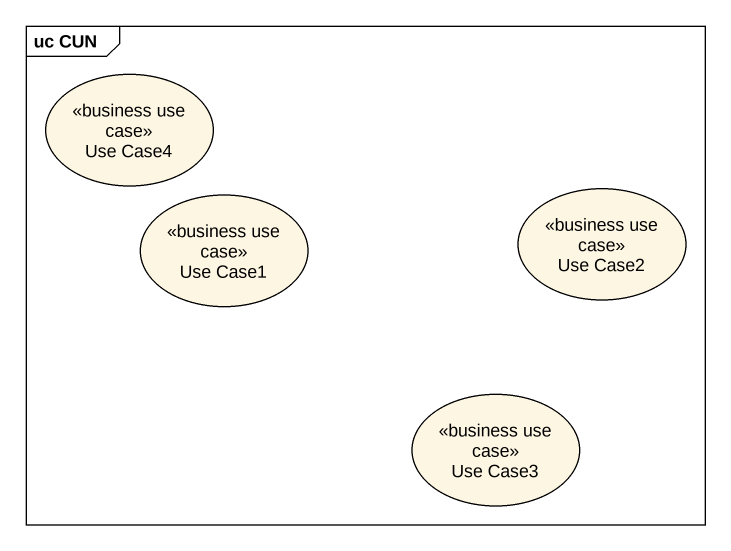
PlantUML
@startuml
mainframe uc CUN
usecase "Use Case4" as Use_Case4 <<business use case>>
usecase "Use Case1" as Use_Case1 <<business use case>>
usecase "Use Case2" as Use_Case2 <<business use case>>
usecase "Use Case3" as Use_Case3 <<business use case>>
@enduml
